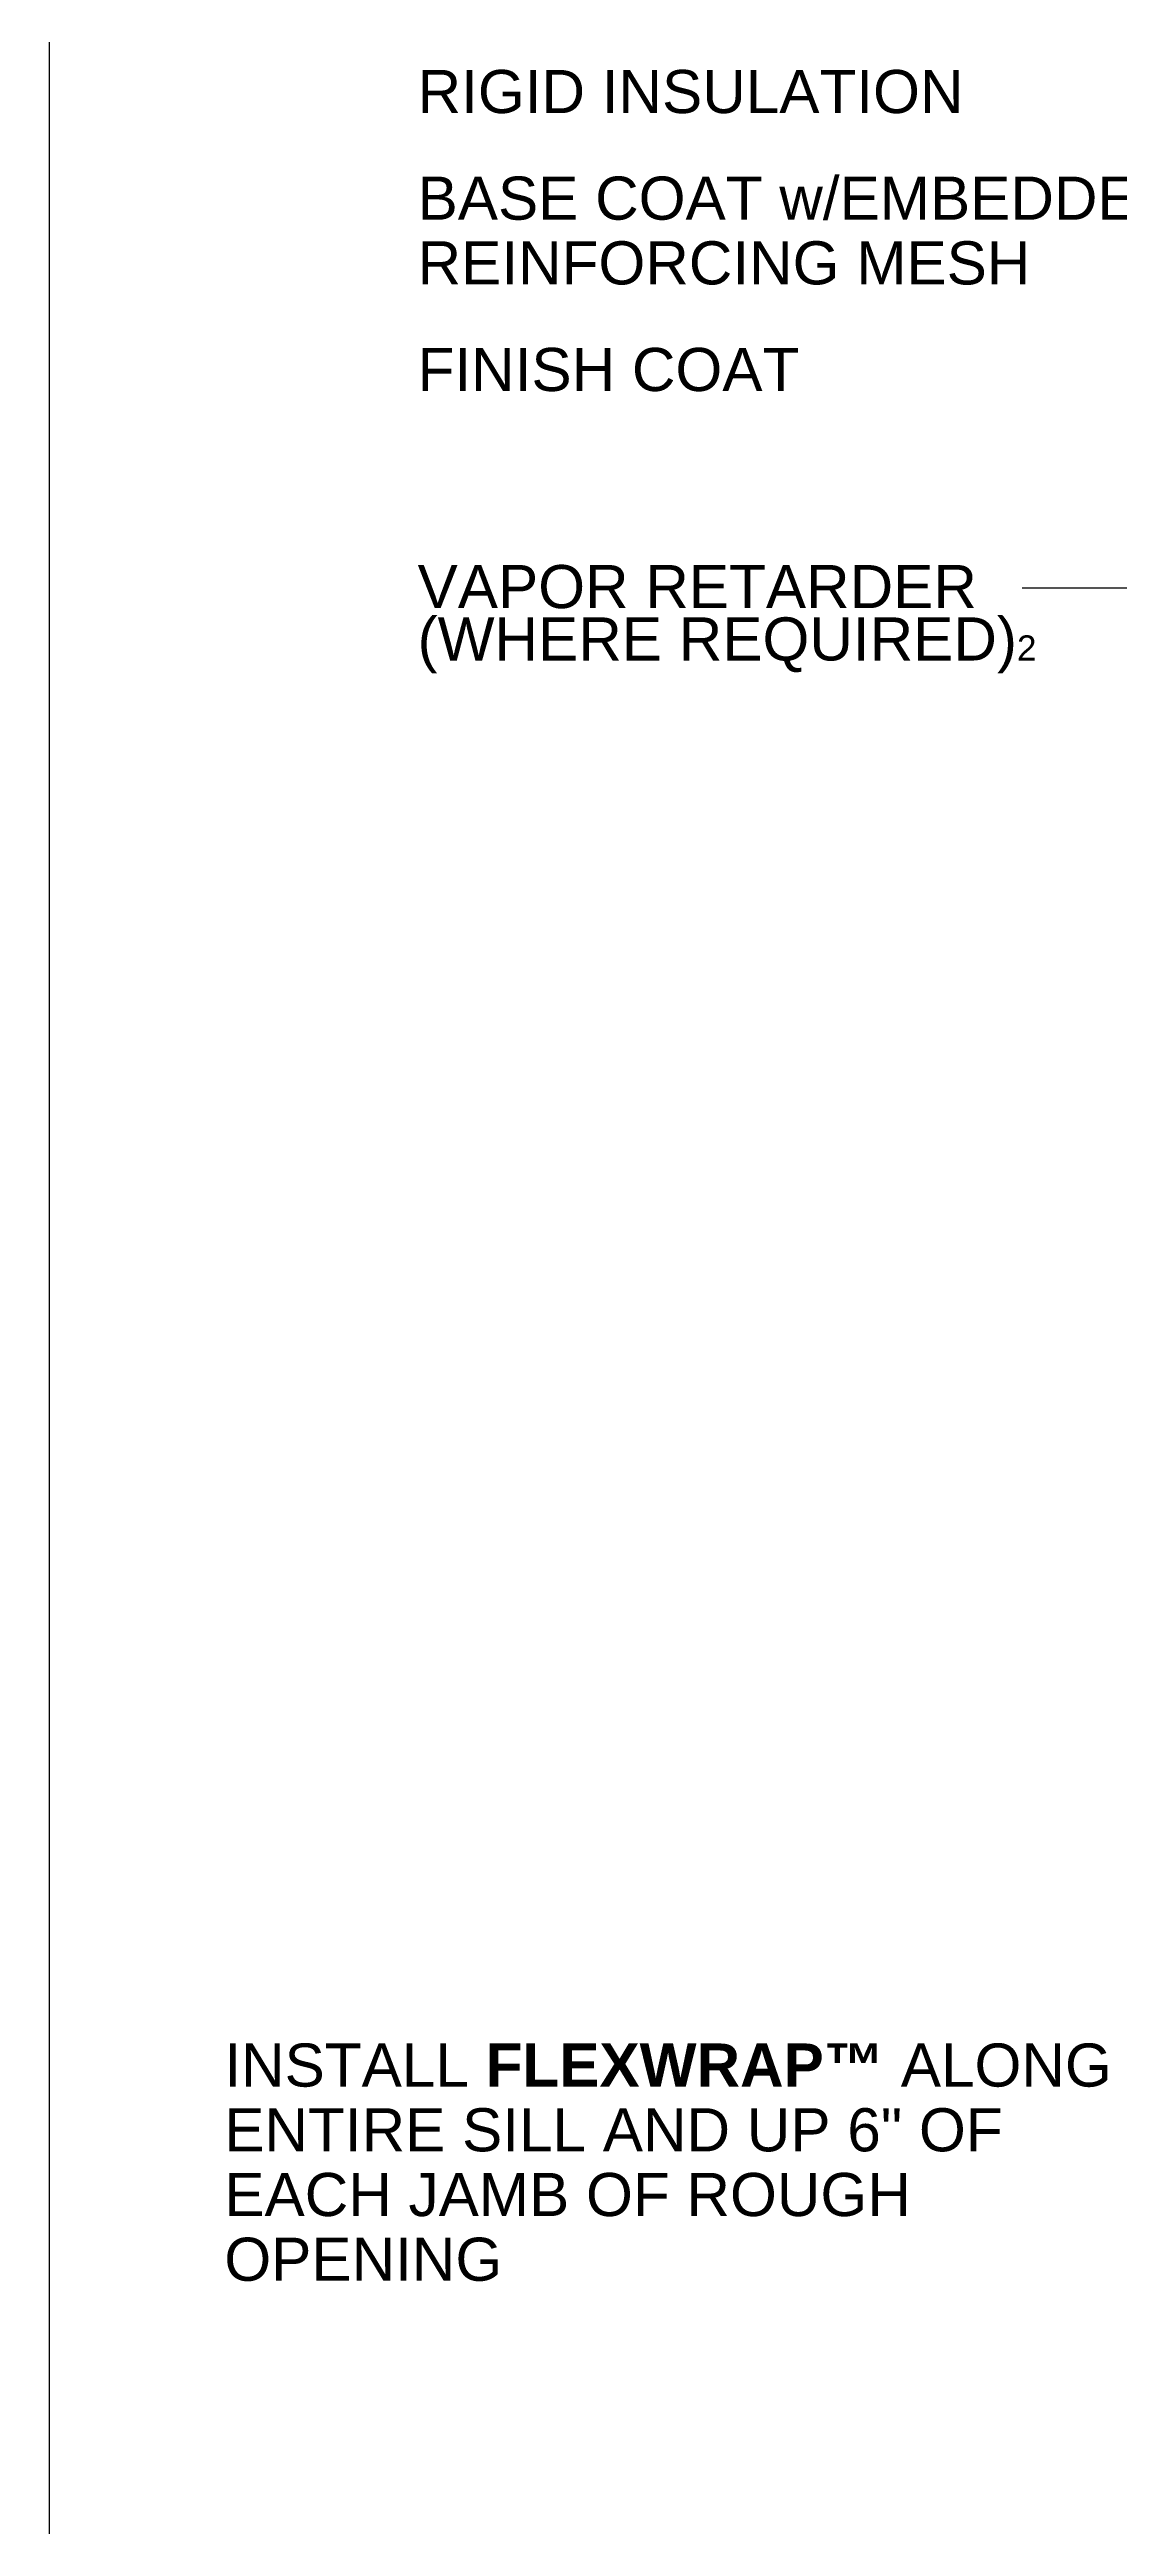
# Model space of a CAD drawing. Extents: x 26 to 585, y -763 to -3.
# Drawn here: x 26.5 to 166.9, y -594.6 to -269.4 of the extents above; entities that cross this region are included whole.
import ezdxf

# ---------------------------------------------------------------- set-up
doc = ezdxf.new("R2010")
doc.units = 0
doc.header["$MEASUREMENT"] = 0
for name, color, linetype, lineweight in [('background', 7, 'Continuous', 0), ('lines and arrows', 7, 'Continuous', 0), ('text', 7, 'Continuous', 0)]:
    doc.layers.add(name, color=color, linetype=linetype, lineweight=lineweight)

# ---------------------------------------------------------------- blocks, each defined once
blk = doc.blocks.new('Block_7')
at = {"layer": 'background', "color": 250, "lineweight": 25, "true_color": 0x231f20}
blk.add_lwpolyline([(585.42, -762.78), (26.46, -762.78), (26.46, -29.1), (585.42, -29.1)], close=True, dxfattribs=at)

msp = doc.modelspace()

# ---------------------------------------------------------------- linework, layer by layer
at = {"layer": 'lines and arrows', "color": 250, "lineweight": 25, "true_color": 0x231f20}
msp.add_line((154.14, -340.06), (295.27, -340.06), dxfattribs=at)

# ---------------------------------------------------------------- block references
at = {"layer": 'background'}
msp.add_blockref('Block_7', (0, 0), dxfattribs=at)

# ---------------------------------------------------------------- texts
at = {"layer": 'text', "char_height": 0.2, "attachment_point": 7}
for s, insert in [('\\C250;\\c2105123;\\FArial|b0|i0|c1;\\H5.664000;\\W1.000000;RIGID INSULATION', (74.77, -277.78)), ('\\C250;\\c2105123;\\FArial|b0|i0|c1;\\H5.664000;\\W1.000000;BASE COAT w/EMBEDDED ', (74.77, -291.78)), ('\\C250;\\c2105123;\\FArial|b0|i0|c1;\\H5.664000;\\W1.000000;REINFORCING MESH', (74.77, -300.28)), ('\\C250;\\c2105123;\\FArial|b0|i0|c1;\\H5.664000;\\W1.000000;FINISH COAT', (74.77, -314.28)), ('\\C250;\\c2105123;\\FArial|b0|i0|c1;\\H5.664000;\\W1.000000;VAPOR RETARDER ', (74.77, -342.79)), ('\\C250;\\c2105123;\\FArial|b0|i0|c1;\\H5.664000;\\W1.000000;(WHERE REQUIRED)\\H3.302112;2', (74.77, -351.29)), ('\\C250;\\c2105123;\\FArial|b0|i0|c1;\\H5.664000;\\W1.000000;INSTALL \\C240;\\c4339695;\\FArial Bold|b1|i0|c1;FLEXWRAP™ \\C250;\\c2105123;\\FArial|b0|i0|c1;ALONG ', (49.4, -536.94)), ('\\C250;\\c2105123;\\FArial|b0|i0|c1;\\H5.664000;\\W1.000000;ENTIRE SILL AND UP 6" OF ', (49.4, -545.44)), ('\\C250;\\c2105123;\\FArial|b0|i0|c1;\\H5.664000;\\W1.000000;EACH JAMB OF ROUGH ', (49.4, -553.94)), ('\\C250;\\c2105123;\\FArial|b0|i0|c1;\\H5.664000;\\W1.000000;OPENING', (49.4, -562.44))]:
    msp.add_mtext(s, dxfattribs=dict(at, insert=insert))

doc.saveas('drawing.dxf')
